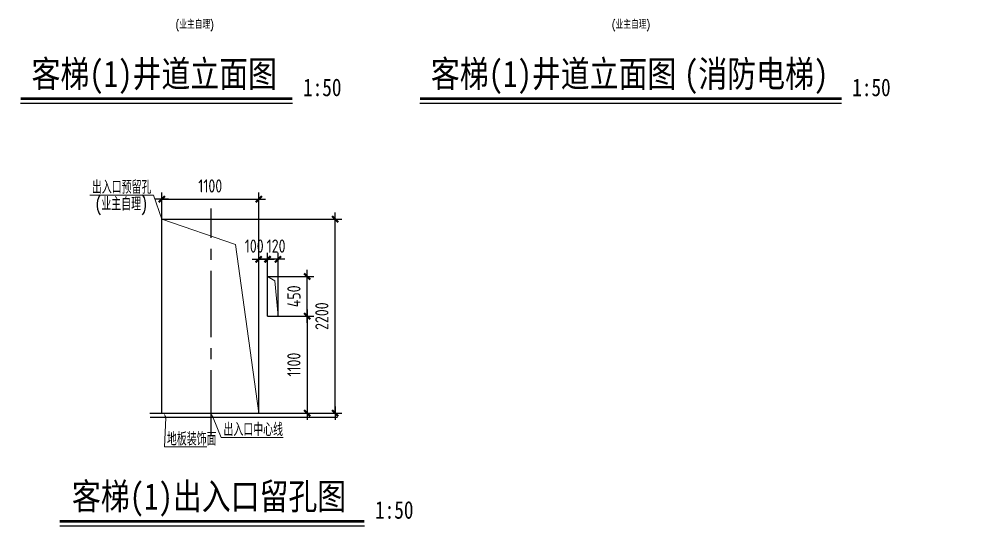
# Model space of a CAD drawing. Extents: x 185540 to 253404, y 138157 to 180211.
# Drawn here: x 231565 to 242464, y 164615 to 170362 of the extents above; entities that cross this region are included whole.
import ezdxf

# ---------------------------------------------------------------- set-up
doc = ezdxf.new("R2010")
doc.units = 0
doc.header["$LTSCALE"] = 1000
doc.header["$MEASUREMENT"] = 0
doc.linetypes.add('CENTER2', pattern=[1.125, 0.75, -0.125, 0.125, -0.125])
doc.layers.get('0').update_dxf_attribs({"linetype": 'CONTINUOUS'})
doc.layers.get('DEFPOINTS').update_dxf_attribs({"linetype": 'CONTINUOUS'})
for name, color, linetype in [('1', 8, 'CONTINUOUS'), ('MAIN', 7, 'CONTINUOUS'), ('WINDOW', 4, 'CONTINUOUS'), ('WINDOWS', 4, 'CONTINUOUS')]:
    doc.layers.add(name, color=color, linetype=linetype)
doc.layers.add('AXIS', color=3, linetype='CONTINUOUS', lineweight=9)
doc.styles.add('DIM_FONT', font='tssdeng.shx', dxfattribs={"width": 0.8, "bigfont": 'tssdchn.shx'})
doc.styles.add('H1', font='SimSun.ttf')
doc.styles.get("Standard").update_dxf_attribs({"font": 'txt.shx', "width": 0.8, "height": 260, "bigfont": 'china.shx'})
doc.dimstyles.new('DIMN-200', dxfattribs={"dimtxt": 300, "dimasz": 1, "dimexe": 250, "dimexo": 0, "dimgap": 150, "dimtad": 1, "dimdec": 0, "dimdsep": 46, "dimtxsty": 'DIM_FONT', "dimblk": '_DIMX', "dimcen": 2.5, "dimclrd": 256, "dimclre": 256, "dimclrt": 4, "dimadec": 0, "dimazin": 0, "dimtfac": 1, "dimtdec": 0, "dimtix": 1, "dimtmove": 2, "dimatfit": 3, "dimldrblk": '_DIMX', "dimfxl": 0, "dimtolj": 1, "dimtzin": 0, "dimarcsym": 0})
doc.dimstyles.get("Standard").update_dxf_attribs({"dimtxt": 300, "dimasz": 1, "dimexe": 150, "dimexo": 0, "dimgap": 150, "dimtad": 1, "dimdec": 0, "dimzin": 0, "dimdsep": 46, "dimtxsty": 'Standard', "dimblk1": '_DIMX', "dimblk2": '_DIMX', "dimsah": 1, "dimcen": 200, "dimclrd": 256, "dimclre": 256, "dimclrt": 4, "dimadec": 0, "dimazin": 0, "dimtfac": 1, "dimtdec": 0, "dimtix": 1, "dimtmove": 2, "dimatfit": 3, "dimldrblk": '_DIMX', "dimfxl": 0, "dimtolj": 1, "dimtzin": 0, "dimarcsym": 0})

# ---------------------------------------------------------------- blocks, each defined once
blk = doc.blocks.new('_DIMX')
blk.add_line((-150, 0), (150, 0))
at = {"const_width": 50}
blk.add_lwpolyline([(-70, -70), (70, 70)], dxfattribs=at)
blk = doc.blocks.new('*D338')
at = {"linetype": 'ByBlock'}
for p, q in [((322876, 116533), (323280, 116533)), ((323205, 116532), (323205, 115433)), ((322656, 115433), (323280, 115433))]:
    blk.add_line(p, q, dxfattribs=at)
at = {"layer": 'DEFPOINTS', "color": 0, "linetype": 'ByBlock'}
for p in [(322876, 116533), (322656, 115433), (323205, 115433)]:
    blk.add_point(p, dxfattribs=at)
at = {"linetype": 'ByBlock', "xscale": 0.5, "yscale": 0.5, "zscale": 0.5}
for p, rotation in [((323205, 116533), 90), ((323205, 115433), 270)]:
    blk.add_blockref('_DIMX', p, dxfattribs=dict(at, rotation=rotation))
at = {"color": 4, "linetype": 'ByBlock', "insert": (323055, 115983), "char_height": 150, "attachment_point": 5, "rotation": 90, "style": 'DIM_FONT'}
blk.add_mtext('\\A1;1100', dxfattribs=at)
blk = doc.blocks.new('*D339')
at = {"linetype": 'ByBlock'}
for p, q in [((322656, 117633), (323597, 117633)), ((323522, 115433), (323522, 117632)), ((322656, 115433), (323597, 115433))]:
    blk.add_line(p, q, dxfattribs=at)
at = {"layer": 'DEFPOINTS', "color": 0, "linetype": 'ByBlock'}
for p in [(322656, 117633), (323522, 117633), (322656, 115433)]:
    blk.add_point(p, dxfattribs=at)
at = {"linetype": 'ByBlock', "xscale": 0.5, "yscale": 0.5, "zscale": 0.5}
for p, rotation in [((323522, 117633), 90), ((323522, 115433), 270)]:
    blk.add_blockref('_DIMX', p, dxfattribs=dict(at, rotation=rotation))
at = {"color": 4, "linetype": 'ByBlock', "insert": (323372, 116533), "char_height": 150, "attachment_point": 5, "rotation": 90, "style": 'DIM_FONT'}
blk.add_mtext('\\A1;2200', dxfattribs=at)
blk = doc.blocks.new('*D340')
at = {"linetype": 'ByBlock'}
for p, q in [((319505, 148721), (319505, 149024)), ((320605, 148721), (320605, 149024)), ((319505, 148949), (320604, 148949))]:
    blk.add_line(p, q, dxfattribs=at)
at = {"layer": 'DEFPOINTS', "color": 0, "linetype": 'ByBlock'}
for p in [(320605, 148949), (319505, 148721), (320605, 148721)]:
    blk.add_point(p, dxfattribs=at)
at = {"linetype": 'ByBlock', "xscale": 0.5, "yscale": 0.5, "zscale": 0.5, "rotation": 180}
blk.add_blockref('_DIMX', (319505, 148949), dxfattribs=at)
at = {"linetype": 'ByBlock', "xscale": 0.5, "yscale": 0.5, "zscale": 0.5}
blk.add_blockref('_DIMX', (320605, 148949), dxfattribs=at)
at = {"color": 4, "linetype": 'ByBlock', "insert": (320055, 149099), "char_height": 150, "attachment_point": 5, "style": 'DIM_FONT'}
blk.add_mtext('\\A1;1100', dxfattribs=at)
blk = doc.blocks.new('*D341')
at = {"linetype": 'ByBlock'}
for p, q in [((322876, 116983), (323280, 116983)), ((323205, 116533), (323205, 116982)), ((322876, 116533), (323280, 116533))]:
    blk.add_line(p, q, dxfattribs=at)
at = {"layer": 'DEFPOINTS', "color": 0, "linetype": 'ByBlock'}
for p in [(322876, 116983), (323205, 116983), (322876, 116533)]:
    blk.add_point(p, dxfattribs=at)
at = {"linetype": 'ByBlock', "xscale": 0.5, "yscale": 0.5, "zscale": 0.5}
for p, rotation in [((323205, 116983), 90), ((323205, 116533), 270)]:
    blk.add_blockref('_DIMX', p, dxfattribs=dict(at, rotation=rotation))
at = {"color": 4, "linetype": 'ByBlock', "insert": (323055, 116758), "char_height": 150, "attachment_point": 5, "rotation": 90, "style": 'DIM_FONT'}
blk.add_mtext('\\A1;450', dxfattribs=at)
blk = doc.blocks.new('*D342')
at = {"linetype": 'ByBlock'}
for p, q in [((322756, 117178), (322755, 117178)), ((322756, 116983), (322756, 117253)), ((322876, 117178), (322756, 117178)), ((322876, 117178), (322756, 117178)), ((322876, 116983), (322876, 117253)), ((322877, 117178), (322877, 117178))]:
    blk.add_line(p, q, dxfattribs=at)
at = {"layer": 'DEFPOINTS', "color": 0, "linetype": 'ByBlock'}
for p in [(322756, 117178), (322756, 116983), (322876, 116983)]:
    blk.add_point(p, dxfattribs=at)
at = {"linetype": 'ByBlock', "xscale": 0.5, "yscale": 0.5, "zscale": 0.5}
blk.add_blockref('_DIMX', (322756, 117178), dxfattribs=at)
at = {"linetype": 'ByBlock', "xscale": 0.5, "yscale": 0.5, "zscale": 0.5, "rotation": 180}
blk.add_blockref('_DIMX', (322876, 117178), dxfattribs=at)
at = {"color": 4, "linetype": 'ByBlock', "insert": (322853, 117328), "char_height": 150, "attachment_point": 5, "style": 'DIM_FONT'}
blk.add_mtext('\\A1;120', dxfattribs=at)
blk = doc.blocks.new('*D343')
at = {"linetype": 'ByBlock'}
for p, q in [((322656, 117178), (322655, 117178)), ((322656, 116982), (322656, 117253)), ((322756, 117178), (322656, 117178)), ((322756, 117178), (322656, 117178)), ((322757, 117178), (322757, 117178))]:
    blk.add_line(p, q, dxfattribs=at)
at = {"layer": 'DEFPOINTS', "color": 0, "linetype": 'ByBlock'}
for p in [(322656, 117178), (322656, 116982), (322756, 116983)]:
    blk.add_point(p, dxfattribs=at)
at = {"linetype": 'ByBlock', "xscale": 0.5, "yscale": 0.5, "zscale": 0.5}
blk.add_blockref('_DIMX', (322656, 117178), dxfattribs=at)
at = {"linetype": 'ByBlock', "xscale": 0.5, "yscale": 0.5, "zscale": 0.5, "rotation": 180}
blk.add_blockref('_DIMX', (322756, 117178), dxfattribs=at)
at = {"color": 4, "linetype": 'ByBlock', "insert": (322605, 117328), "char_height": 150, "attachment_point": 5, "style": 'DIM_FONT'}
blk.add_mtext('\\A1;100', dxfattribs=at)

msp = doc.modelspace()

# ---------------------------------------------------------------- linework, layer by layer
at = {"color": 0, "linetype": 'ByBlock'}
msp.add_line((234280, 167519.5), (234280, 167686), dxfattribs=at)
at = {"layer": '1', "linetype": 'CENTER2'}
msp.add_line((233740.1, 165631.7), (233740.1, 168216.3), dxfattribs=at)
at = {"layer": 'AXIS'}
for p, q in [((232365.3, 168367.7), (233088.5, 168367.7)), ((233088.5, 168367.7), (233180, 168092.9)), ((233180, 168092.9), (234017.4, 167807.1)), ((234017.4, 167807.1), (234280, 165892.9)), ((234380, 167442.9), (234461.5, 167393)), ((234461.5, 167393), (234500, 166992.9)), ((233228, 165839.4), (233211.3, 165509.2)), ((233762.1, 165839.4), (233852.4, 165616.2)), ((233852.4, 165616.2), (234557.9, 165616.2)), ((233211.3, 165509.2), (233692, 165509.2))]:
    msp.add_line(p, q, dxfattribs=at)
for points in [[(233218.7, 165835.7), (233237.3, 165843.2), (233205.5, 165895.1)], [(233752.8, 165835.7), (233771.4, 165843.2), (233739.6, 165895.1)]]:
    msp.add_solid(points, dxfattribs=at)
at = {"layer": 'DEFPOINTS', "color": 0, "linetype": 'ByBlock'}
msp.add_point((234280, 167499.5), dxfattribs=at)
at = {"layer": 'MAIN'}
for p, q in [((234380, 167442.9), (234500, 167442.9)), ((234380, 166992.9), (234380, 167442.9)), ((234500, 166992.9), (234500, 167442.9)), ((234380, 166992.9), (234500, 166992.9)), ((233047.3, 165892.9), (235172.2, 165892.9)), ((234639.2, 165892.9), (234950.5, 165892.9)), ((233047.6, 165847.9), (234865.7, 165847.9)), ((233730, 165847.9), (235173, 165847.9))]:
    msp.add_line(p, q, dxfattribs=at)
at = {"layer": 'WINDOW'}
for p, q in [((233180, 165892.9), (233180, 168092.9)), ((233180, 168092.9), (234280, 168092.9)), ((234280, 165892.9), (234280, 168092.9))]:
    msp.add_line(p, q, dxfattribs=at)
at = {"layer": 'WINDOWS'}
for p, q in [((231580.4, 169409), (234662.5, 169409)), ((236106.6, 169409), (240887.4, 169409)), ((232025.4, 164615.4), (235478.7, 164615.4))]:
    msp.add_line(p, q, dxfattribs=at)
at = {"layer": 'WINDOWS', "const_width": 30}
for points in [[(231580.4, 169459), (234662.5, 169459)], [(236106.6, 169459), (240887.4, 169459)], [(232025.4, 164665.4), (235478.7, 164665.4)]]:
    msp.add_lwpolyline(points, dxfattribs=at)

# ---------------------------------------------------------------- texts
at = {"layer": 'AXIS', "width": 0.75}
for s, height, p in [('(业主自理)', 90, (233338.8, 170254.8)), ('(业主自理)', 90, (238283.3, 170254.8)), ('出入口预留孔', 150, (232389.2, 168381.5)), ('(业主自理)', 150, (232428.4, 168192.1)), ('出入口中心线', 150, (233880.3, 165632.4)), ('地板装饰面', 150, (233239.2, 165525.4))]:
    msp.add_text(s, height=height, dxfattribs=at).set_placement(p)
at = {"layer": 'AXIS', "style": 'H1', "width": 0.8}
for s, height, p in [('客梯(1)井道立面图', 300, (231705, 169592.7)), ('客梯(1)井道立面图', 300, (236231.3, 169592.7)), ('(消防电梯)', 300, (239100.6, 169592.7)), ('1:50', 200, (234782.4, 169489)), ('1:50', 200, (241007.3, 169489)), ('客梯(1)出入口留孔图', 300, (232162.8, 164799.1)), ('1:50', 200, (235598.6, 164695.4))]:
    msp.add_text(s, height=height, dxfattribs=at).set_placement(p)

# ---------------------------------------------------------------- dimensions: what is measured, and where the dimension line sits
at = {"layer": 'AXIS'}
dim = msp.add_linear_dim(base=(234280, 168320.4), p1=(233180, 168092.9), p2=(234280, 168092.9), dimstyle='DIMN-200', override={"dimscale": 0.5, "dimexe": 150, "dimzin": 0, "dimblk1": '_DIMX', "dimblk2": '_DIMX', "dimsah": 1, "dimcen": 200}, dxfattribs=at)
dim.commit()
dim.dimension.update_dxf_attribs({"geometry": '*D340', "text_midpoint": (242320.4, 168470.4), "insert": (-86324.5, 19371.5)})
for base, p1, p2, picture, middle in [((235146.2, 168092.9), (234280, 165892.9), (234280, 168092.9), '*D339', (243586.5, 166992.9)), ((234828.9, 167442.9), (234500, 166992.9), (234500, 167442.9), '*D341', (243269.3, 167217.9)), ((234828.9, 165892.9), (234500, 166992.9), (234280, 165892.9), '*D338', (243269.3, 166442.9))]:
    dim = msp.add_linear_dim(base=base, p1=p1, p2=p2, angle=90, dimstyle='DIMN-200', override={"dimscale": 0.5, "dimexe": 150, "dimzin": 0, "dimblk1": '_DIMX', "dimblk2": '_DIMX', "dimsah": 1, "dimcen": 200}, dxfattribs=at)
    dim.commit()
    dim.dimension.update_dxf_attribs({"geometry": picture, "text_midpoint": middle, "insert": (-88376.2, 50460.4)})
for base, p1, p2, override, picture, middle in [((234280, 167638.6), (234380, 167442.9), (234280, 167442.8), {"dimscale": 0.5, "dimtxsty": 'DIM_FONT', "dimblk": '_DIMX', "dimse1": 1}, '*D343', (234228.4, 167788.6)), ((234380, 167638.6), (234500, 167442.9), (234380, 167442.9), {"dimscale": 0.5, "dimtxsty": 'DIM_FONT', "dimblk": '_DIMX'}, '*D342', (234476.9, 167788.6))]:
    dim = msp.add_linear_dim(base=base, p1=p1, p2=p2, dimstyle='Standard', override=override, dxfattribs=at)
    dim.commit()
    dim.dimension.update_dxf_attribs({"geometry": picture, "text_midpoint": middle, "dimtype": 160, "insert": (-88376.2, 50460.4)})

doc.saveas('drawing.dxf')
